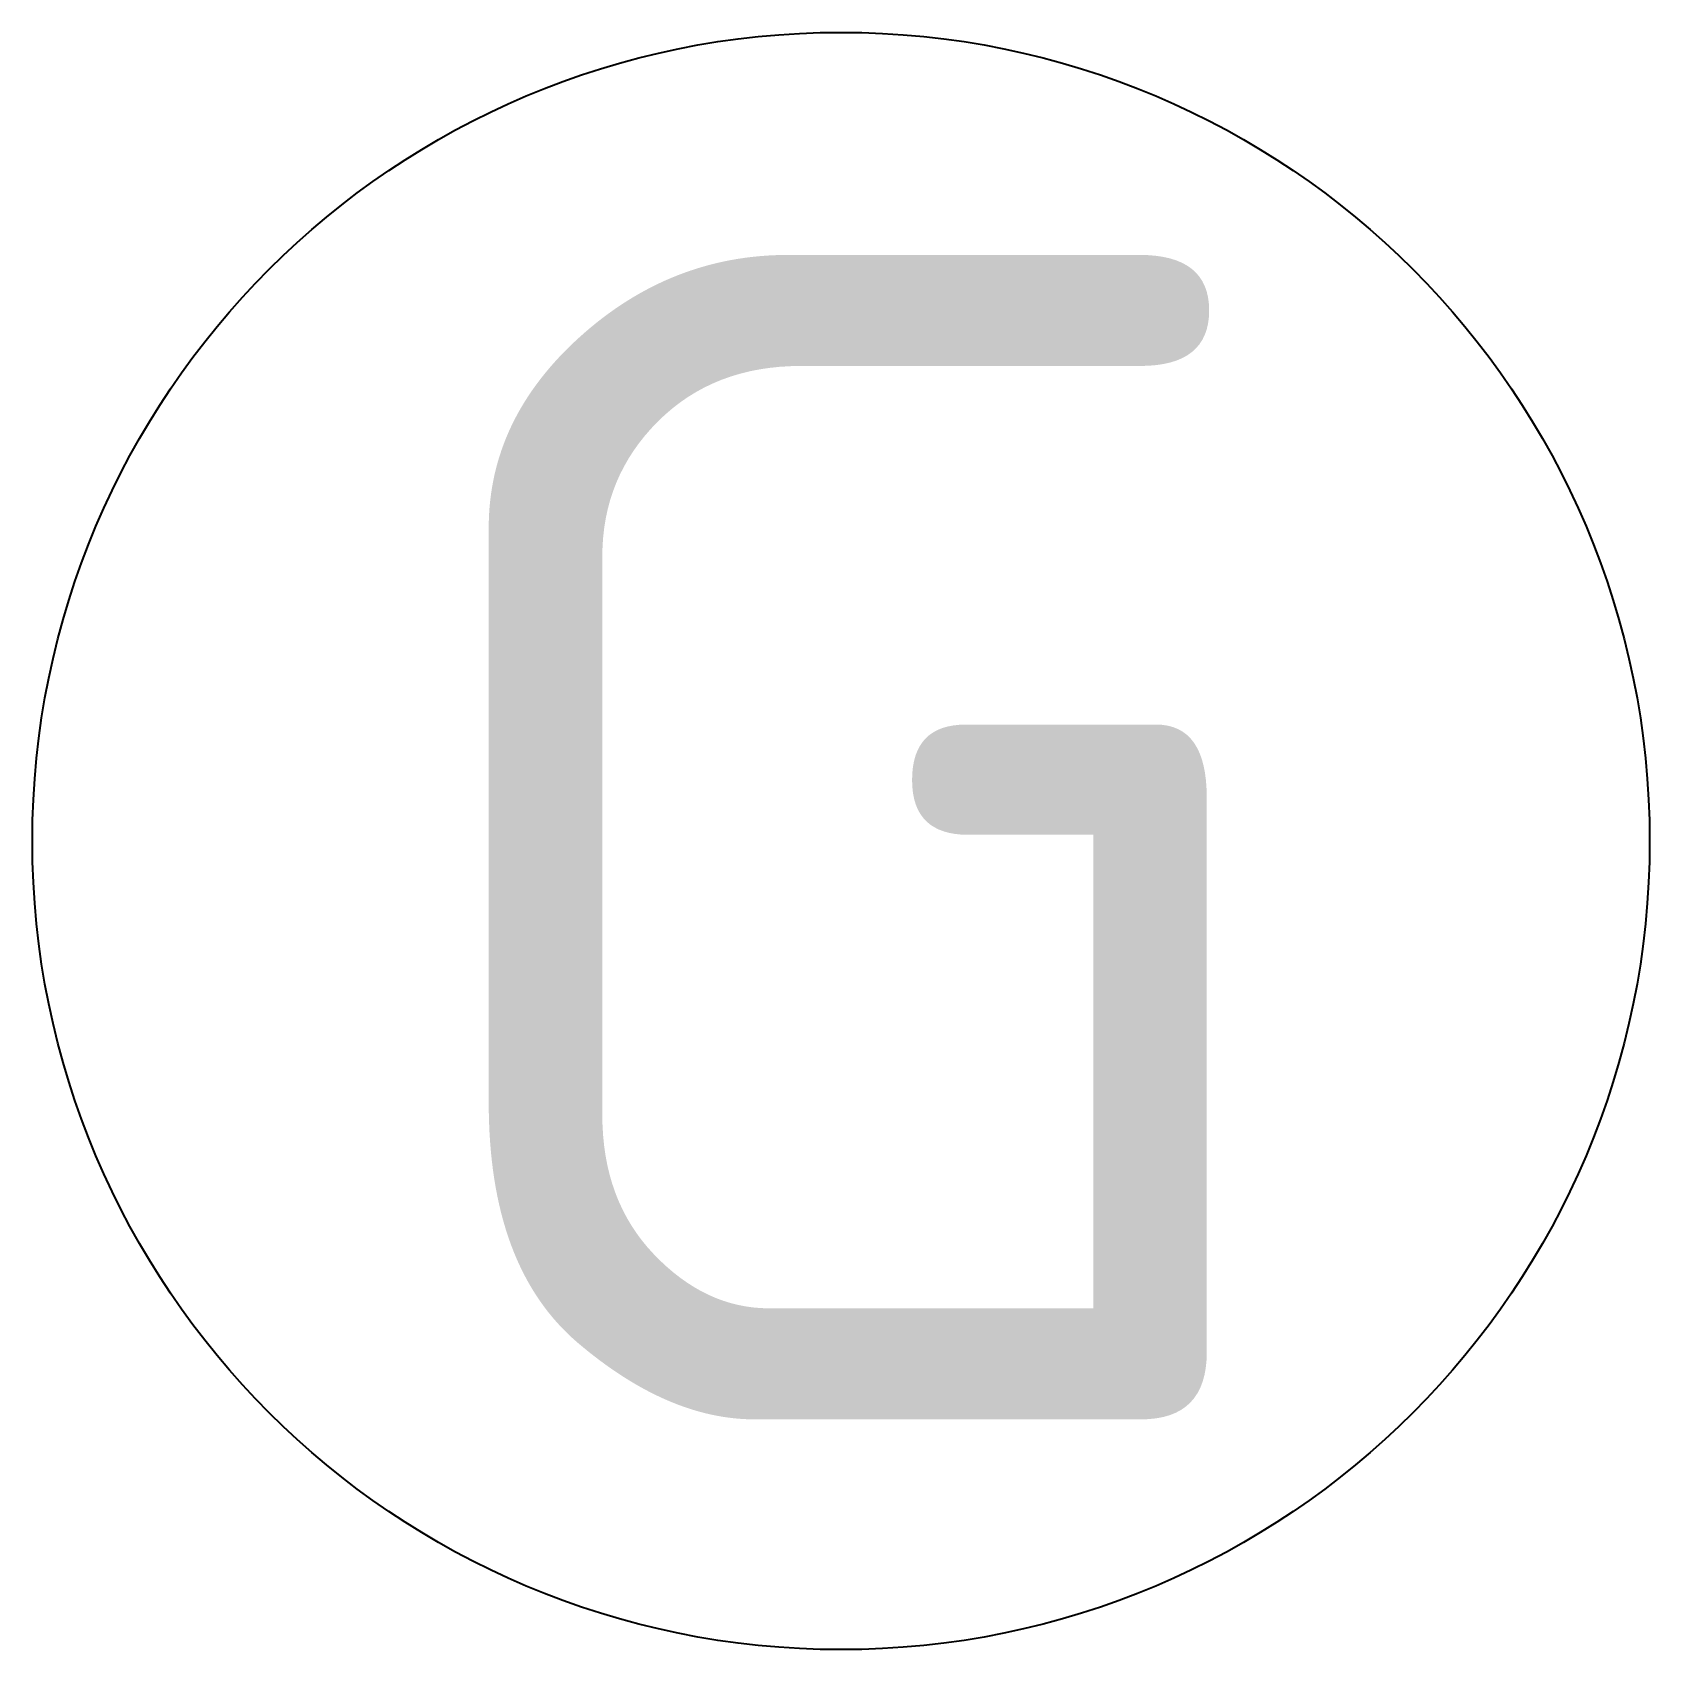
# Model space of a CAD drawing. Extents: x -1.25 to 1.25, y -1.25 to 1.25.
import ezdxf
from ezdxf.enums import TextEntityAlignment as Align

# ---------------------------------------------------------------- set-up
doc = ezdxf.new("R2010")
doc.units = 0
doc.styles.add('NLCS-ISO', font='NLCS-ISO.ttf')

msp = doc.modelspace()

# ---------------------------------------------------------------- linework, layer by layer
msp.add_circle((0, 0), 1.25)

# ---------------------------------------------------------------- texts
at = {"style": 'NLCS-ISO'}
msp.add_text('G', height=1.8, rotation=360, dxfattribs=at).set_placement((0, 0), align=Align.MIDDLE_CENTER)

doc.saveas('drawing.dxf')
